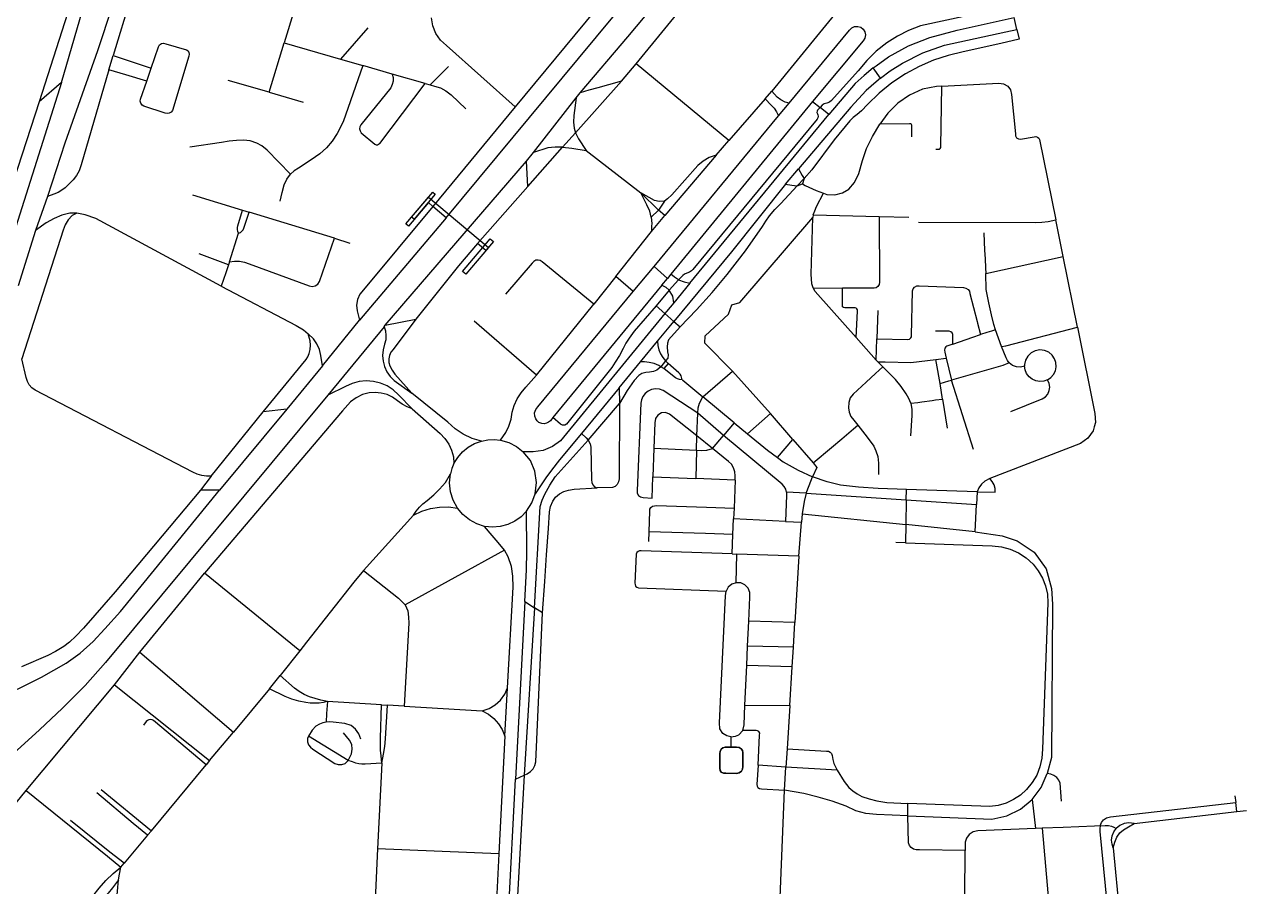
# Model space of a CAD drawing. Header units: metres. Extents: x 327752 to 330302, y 2791504 to 2794271.
# Drawn here: x 329458 to 330278, y 2792438 to 2793016 of the extents above; entities that cross this region are included whole.
import ezdxf

# ---------------------------------------------------------------- set-up
doc = ezdxf.new("R2010")
doc.units = ezdxf.units.M

msp = doc.modelspace()

# ---------------------------------------------------------------- linework, layer by layer
for p, q in [((329868.4, 2792989.52), (329949.28, 2793088.8)), ((329543.18, 2793078.92), (329517.49, 2792995.09)), ((329741, 2792886.2), (329876.34, 2793049.49)), ((329856.83, 2793045.23), (329787.17, 2792960.75)), ((330010.36, 2793033.9), (329959.25, 2792971.22)), ((329688.32, 2793013.62), (329669.94, 2792992.74)), ((330123.73, 2793012.68), (330122, 2793020.56)), ((330123.73, 2793012.68), (330125.17, 2793006.09)), ((329622.18, 2792970.47), (329632.3, 2793003.64)), ((329632.3, 2793003.64), (329669.94, 2792992.74)), ((329514.76, 2792985.59), (329517.49, 2792995.09)), ((329669.94, 2792992.74), (329684.97, 2792988.39)), ((329704.8, 2792982.64), (329684.97, 2792988.39)), ((329858.6, 2792977.86), (329868.4, 2792989.52)), ((329930.47, 2792938.19), (329868.4, 2792989.52)), ((329540.11, 2792977.87), (329543.15, 2792986.75)), ((329726.87, 2792976.35), (329704.8, 2792982.64)), ((329742.44, 2792987.68), (329730.12, 2792975.4)), ((330032.17, 2792979.9), (330027.26, 2792986.83)), ((329482.82, 2792977.12), (329449.35, 2792871.01)), ((329482.82, 2792977.12), (329467.98, 2792964.06)), ((329622.18, 2792970.47), (329594.77, 2792978.42)), ((329726.87, 2792976.35), (329730.12, 2792975.4)), ((329827.58, 2792943.21), (329858.6, 2792977.86)), ((329467.98, 2792964.06), (329444.86, 2792893.2)), ((329622.18, 2792970.47), (329645.04, 2792963.84)), ((329799.39, 2792930.11), (329828.14, 2792966.82)), ((329828.14, 2792966.82), (329830.76, 2792970.16)), ((329986.69, 2792964.32), (329891.65, 2792848.37)), ((329954.83, 2792966.15), (329930.47, 2792938.19)), ((329954.83, 2792966.15), (329959.25, 2792971.22)), ((329986.69, 2792964.32), (329991.76, 2792960.3)), ((329787.17, 2792960.75), (329732.05, 2792893.94)), ((329904.46, 2792842.29), (329997.62, 2792955.65)), ((329963.88, 2792954.63), (329971, 2792963.08)), ((329997.62, 2792955.65), (329991.76, 2792960.3)), ((329880.35, 2792853.6), (329963.88, 2792954.63)), ((329819.01, 2792933.62), (329827.58, 2792943.21)), ((329795.73, 2792907.26), (329819.01, 2792933.62)), ((329834.9, 2792931.38), (329871.55, 2792902.93)), ((329922.02, 2792928.28), (329930.47, 2792938.19)), ((329700.1, 2792814.23), (329794.78, 2792924.23)), ((329794.78, 2792924.23), (329799.39, 2792930.11)), ((329795.73, 2792907.26), (329794.78, 2792924.23)), ((329922.02, 2792928.28), (329887.5, 2792887.76)), ((329968.49, 2792908.72), (329977.17, 2792919.09)), ((329795.73, 2792907.26), (329761.91, 2792868.97)), ((329980.95, 2792912.59), (329976.41, 2792907.78)), ((329976.41, 2792907.78), (329979.86, 2792909.07)), ((329980.95, 2792912.59), (329979.86, 2792909.07)), ((329473.45, 2792900.53), (329465.53, 2792877.69)), ((329570.74, 2792901.77), (329604.27, 2792891.47)), ((329871.55, 2792902.93), (329883.36, 2792891.48)), ((329604.27, 2792891.47), (329608.78, 2792890.08)), ((329665.98, 2792872.5), (329608.78, 2792890.08)), ((329741, 2792886.2), (329732.05, 2792893.94)), ((329878.38, 2792886.75), (329883.36, 2792891.48)), ((329887.38, 2792897.31), (329883.36, 2792891.48)), ((329887.5, 2792887.76), (329883.36, 2792891.48)), ((329741, 2792886.2), (329682.71, 2792817.49)), ((329878.57, 2792877.11), (329887.5, 2792887.76)), ((329987.18, 2792888.2), (329986.85, 2792886.36)), ((329987.18, 2792888.2), (330031.29, 2792887.17)), ((330031.29, 2792887.17), (330051.14, 2792886.7)), ((330154.81, 2792860.34), (330149.85, 2792884.92)), ((329465.53, 2792877.69), (329453.87, 2792840.5)), ((329595.52, 2792856.71), (329601.71, 2792876)), ((329854.62, 2792846.77), (329878.57, 2792877.11)), ((329665.98, 2792872.5), (329676.36, 2792869.31)), ((329594.83, 2792854.62), (329575.34, 2792862.12)), ((330102.79, 2792848.89), (330154.81, 2792860.34)), ((330164.41, 2792812.78), (330154.81, 2792860.34)), ((329595.52, 2792856.71), (329594.83, 2792854.62)), ((329866.39, 2792836.76), (329880.35, 2792853.6)), ((329880.35, 2792853.6), (329889.28, 2792845.49)), ((329885.62, 2792841.04), (329812.53, 2792752.22)), ((329854.62, 2792846.77), (329840.03, 2792828.28)), ((329866.39, 2792836.76), (329854.62, 2792846.77)), ((329885.62, 2792841.04), (329889.28, 2792845.49)), ((329891.65, 2792848.37), (329889.28, 2792845.49)), ((329890.47, 2792837.72), (329896.86, 2792844.72)), ((329904.46, 2792842.29), (329893.69, 2792829.24)), ((329890.47, 2792837.72), (329881.76, 2792827.23)), ((329987.09, 2792839.26), (330006.86, 2792839.11)), ((329801.57, 2792780.7), (329840.03, 2792828.28)), ((329887.68, 2792821.97), (329881.76, 2792827.23)), ((330030.49, 2792824.14), (330029.84, 2792805.15)), ((329657.87, 2792786.98), (329682.71, 2792817.49)), ((329700.1, 2792814.23), (329720.46, 2792818.15)), ((329801.57, 2792780.7), (329759.61, 2792816.93)), ((329887.68, 2792821.97), (329893.73, 2792816.75)), ((329893.73, 2792816.75), (329897.94, 2792813.11)), ((329699.24, 2792813.18), (329661.52, 2792767.35)), ((329699.24, 2792813.18), (329700.1, 2792814.23)), ((330113.39, 2792799.84), (330109.47, 2792811.03)), ((329871.27, 2792789.55), (329882.75, 2792803.47)), ((330029.35, 2792790.84), (330015.85, 2792805.99)), ((330029.35, 2792790.84), (330029.84, 2792805.15)), ((330069.25, 2792791.18), (330076.38, 2792792.1)), ((330076.38, 2792792.1), (330079.91, 2792777.3)), ((329657.87, 2792786.98), (329634.11, 2792757.82)), ((329856.98, 2792772.21), (329871.27, 2792789.55)), ((329888.08, 2792790.29), (329884.81, 2792786.34)), ((329886.96, 2792785.22), (329884.81, 2792786.34)), ((329889.71, 2792788.51), (329886.96, 2792785.22)), ((329888.08, 2792790.29), (329889.71, 2792788.51)), ((329913.17, 2792766.03), (329932.86, 2792783.44)), ((329958.36, 2792755.01), (329932.86, 2792783.44)), ((330029.35, 2792790.84), (330030.46, 2792789.71)), ((330033.87, 2792786.26), (330030.46, 2792789.71)), ((330073.78, 2792764.65), (330072.15, 2792774.99)), ((330094.59, 2792730.89), (330079.91, 2792777.3)), ((329856.98, 2792772.21), (329831.62, 2792741.45)), ((329856.98, 2792772.21), (329857.1, 2792761.68)), ((329836.15, 2792737.13), (329857.1, 2792761.68)), ((329934.06, 2792748.66), (329913.17, 2792766.03)), ((330073.78, 2792764.65), (330076.86, 2792745.01)), ((329583.37, 2792712.93), (329618.18, 2792756.1)), ((329634.11, 2792757.82), (329588.95, 2792703.61)), ((329634.11, 2792757.82), (329618.18, 2792756.1)), ((329909.03, 2792739.94), (329909.64, 2792755.18)), ((329926.83, 2792740.25), (329909.64, 2792755.18)), ((329942.98, 2792741.32), (329958.36, 2792755.01)), ((329973.38, 2792737.58), (329958.36, 2792755.01)), ((329934.06, 2792748.66), (329926.83, 2792740.25)), ((329934.06, 2792748.66), (329942.98, 2792741.32)), ((329908.81, 2792730.24), (329909.03, 2792739.94)), ((329919.54, 2792731.5), (329909.03, 2792739.94)), ((329919.54, 2792731.5), (329926.83, 2792740.25)), ((329963.12, 2792725.39), (329973.38, 2792737.58)), ((329973.38, 2792737.58), (329987.01, 2792721.76)), ((329880.23, 2792731.64), (329879.53, 2792712.42)), ((329880.23, 2792731.64), (329908.81, 2792730.24)), ((329908.81, 2792730.24), (329908.37, 2792711.32)), ((329583.37, 2792712.93), (329576.19, 2792703.41)), ((329879.53, 2792712.42), (329908.37, 2792711.32)), ((329934.75, 2792710.32), (329908.37, 2792711.32)), ((329934.75, 2792710.32), (329933.98, 2792691.37)), ((329588.95, 2792703.61), (329576.19, 2792703.41)), ((329982.44, 2792701.39), (329969.24, 2792702.16)), ((329982.44, 2792701.39), (330049.56, 2792696.91)), ((330049.56, 2792696.91), (330049.66, 2792703.97)), ((330097.03, 2792702.31), (330049.66, 2792703.97)), ((330097.03, 2792702.31), (330096.63, 2792693.78)), ((330097.03, 2792702.31), (330109.23, 2792702.14)), ((330049.56, 2792696.91), (330049.34, 2792680.43)), ((330049.56, 2792696.91), (330096.63, 2792693.78)), ((330095.77, 2792675.65), (330096.63, 2792693.78)), ((329719.07, 2792686.64), (329685.5, 2792649.51)), ((329933.98, 2792691.37), (329933.7, 2792684.26)), ((329979.65, 2792687.61), (329979.24, 2792682.05)), ((329979.65, 2792687.61), (330049.34, 2792680.43)), ((329933.28, 2792673.78), (329933.7, 2792684.26)), ((329968.45, 2792682.49), (329933.7, 2792684.26)), ((329968.45, 2792682.49), (329979.24, 2792682.05)), ((329977.52, 2792659.22), (329979.24, 2792682.05)), ((330049.34, 2792680.43), (330048.95, 2792668.27)), ((330095.77, 2792675.65), (330049.34, 2792680.43)), ((329876.94, 2792668.98), (329877.12, 2792675.63)), ((329932.75, 2792660.7), (329933.28, 2792673.78)), ((330048.95, 2792668.27), (330042.59, 2792668.5)), ((329779.93, 2792663.22), (329713.33, 2792626.47)), ((329932.75, 2792660.7), (329935.81, 2792660.6)), ((329935.36, 2792641.39), (329935.81, 2792660.6)), ((329977.52, 2792659.22), (329935.81, 2792660.6)), ((329977.52, 2792659.22), (329974.79, 2792614.61)), ((329642.68, 2792595.8), (329578.79, 2792647.71)), ((329793.61, 2792628.79), (329787.46, 2792509.58)), ((329793.61, 2792628.79), (329800.22, 2792624.57)), ((329800.22, 2792624.57), (329793.25, 2792512.31)), ((329805.63, 2792621.12), (329800.22, 2792624.57)), ((329943.1, 2792598.76), (329943.84, 2792615.61)), ((329974.79, 2792614.61), (329943.84, 2792615.61)), ((329973.79, 2792598.26), (329974.79, 2792614.61)), ((329518.45, 2792572.94), (329535.49, 2792594.9)), ((329535.49, 2792594.9), (329598.32, 2792541.1)), ((329642.68, 2792595.8), (329629.56, 2792579.23)), ((329942.52, 2792585.89), (329943.1, 2792598.76)), ((329973.79, 2792598.26), (329943.1, 2792598.76)), ((329972.98, 2792585), (329973.79, 2792598.26)), ((329622.4, 2792570.19), (329629.56, 2792579.23)), ((329941.35, 2792559.23), (329942.52, 2792585.89)), ((329972.98, 2792585), (329942.52, 2792585.89)), ((329971.4, 2792559.11), (329972.98, 2792585)), ((329459.28, 2792501.93), (329518.45, 2792572.94)), ((329518.45, 2792572.94), (329582.24, 2792522.09)), ((329622.4, 2792570.19), (329598.32, 2792541.1)), ((329780.36, 2792538.51), (329782.15, 2792570.96)), ((329697.53, 2792559.56), (329661.33, 2792561.79)), ((329697.53, 2792559.56), (329701.59, 2792559.31)), ((329712.71, 2792558.62), (329701.59, 2792559.31)), ((329712.71, 2792558.62), (329765.14, 2792555.39)), ((329941.35, 2792559.23), (329971.4, 2792559.11)), ((329971.4, 2792559.11), (329969.59, 2792529.88)), ((329582.24, 2792522.09), (329598.32, 2792541.1)), ((329675.09, 2792522.1), (329648.67, 2792538.51)), ((329780.36, 2792538.51), (329776.26, 2792459.44)), ((329931.85, 2792538.03), (329931.94, 2792530.98)), ((329969.59, 2792529.88), (329968.8, 2792517.72)), ((329582.24, 2792522.09), (329579.9, 2792519.32)), ((329543.18, 2792475.03), (329579.9, 2792519.32)), ((329697.74, 2792520.3), (329694.92, 2792462.93)), ((329968.8, 2792517.72), (329950.1, 2792518.91)), ((329967.89, 2792502.32), (329968.8, 2792517.72)), ((330003.24, 2792515.54), (329968.8, 2792517.72)), ((329780.99, 2792383.92), (329787.46, 2792509.58)), ((329793.25, 2792512.31), (329786.19, 2792383.79)), ((329787.46, 2792509.58), (329793.25, 2792512.31)), ((329418.22, 2792451.83), (329459.28, 2792501.93)), ((329509.4, 2792502.74), (329543.18, 2792475.03)), ((329963.88, 2792404.3), (329967.89, 2792502.32)), ((330269.93, 2792498.31), (330270.48, 2792493.95)), ((330050.68, 2792484.97), (330050.59, 2792493.32)), ((330133.98, 2792495.86), (330136.11, 2792476.42)), ((330271.25, 2792487.91), (330270.48, 2792493.95)), ((330271.25, 2792487.91), (330277.77, 2792488.59)), ((330202.46, 2792479.88), (330271.25, 2792487.91)), ((329540.57, 2792471.94), (329524.89, 2792453.12)), ((329540.57, 2792471.94), (329543.18, 2792475.03)), ((330140.7, 2792476.62), (330136.11, 2792476.42)), ((330140.7, 2792476.62), (330145.12, 2792425.69)), ((330188.23, 2792463.48), (330192.77, 2792417.41)), ((329694.92, 2792462.93), (329693.24, 2792428.65)), ((329776.26, 2792459.44), (329694.92, 2792462.93)), ((329776.26, 2792459.44), (329772.25, 2792384.38)), ((329522.73, 2792450.52), (329524.89, 2792453.12)), ((329518.83, 2792416.78), (329521.23, 2792442.03))]:
    msp.add_line(p, q)
for points in [[(329830.76, 2792970.16), (329862.74, 2793007.66), (329908.23, 2793061.97), (329921.03, 2793076.85), (329933.3, 2793092.17), (329944.82, 2793108.07), (329953.21, 2793119.64)], [(329538.31, 2793095.12), (329535.08, 2793084.4), (329531.62, 2793072.99), (329526.49, 2793057.41), (329507.07, 2792998.31), (329485.03, 2792936.32), (329473.45, 2792900.53)], [(329482.82, 2792977.12), (329505.48, 2793054.78), (329512.55, 2793079)], [(329490.29, 2793068.76), (329492.95, 2793062.69), (329494.18, 2793056.18), (329494.18, 2793050.09), (329492.61, 2793042.43), (329490.77, 2793035.46), (329467.98, 2792964.06)], [(329649.77, 2793060.91), (329647.02, 2793051.9), (329632.3, 2793003.64)], [(330120.33, 2793028.2), (330058.97, 2793015.08), (330051.1, 2793012.02), (330043.58, 2793008.21), (330036.47, 2793003.67), (330029.39, 2792998.05), (330022.97, 2792991.73), (330017.25, 2792984.76), (329999.41, 2792964.93), (329997.92, 2792963.89), (329996.2, 2792963.19), (329994.52, 2792962.66), (329993.12, 2792961.81), (329991.76, 2792960.3)], [(329787.17, 2792960.75), (329741.17, 2793001.85), (329737.12, 2793005.54), (329734, 2793010.02), (329731.94, 2793015.08), (329731.08, 2793020.49)], [(329971, 2792963.08), (330011.48, 2793012.24), (330012.97, 2793013.71), (330014.88, 2793014.57), (330016.97, 2793014.69), (330018.98, 2793014.07), (330020.62, 2793012.79), (330021.72, 2793011.01), (330022.11, 2793008.96), (330021.74, 2793006.9), (330020.66, 2793005.11), (329986.69, 2792964.32)], [(330027.26, 2792986.83), (330029.25, 2792988.26), (330037.58, 2792994.23), (330051.03, 2793001.66), (330065.36, 2793007.24), (330083.61, 2793012.18), (330122, 2793020.56)], [(330032.17, 2792979.9), (330038.74, 2792984.86), (330046.99, 2792990.11), (330060.66, 2792997), (330075.09, 2793002.19), (330116.37, 2793011.09), (330123.73, 2793012.68)], [(330125.17, 2793006.09), (330113.02, 2793003.25), (330087.73, 2792997.64), (330077.59, 2792995.24), (330067.69, 2792991.97), (330058.13, 2792987.84), (330048.97, 2792982.89), (330039.83, 2792976.82), (330031.28, 2792969.93), (330023.42, 2792962.28), (330019.41, 2792958.03), (330016.64, 2792955.67), (330013.88, 2792953.49), (330011.69, 2792951.37), (330001.12, 2792938.47), (329986.14, 2792918.5), (329980.95, 2792912.59)], [(329543.15, 2792986.75), (329548.02, 2793001), (329548.69, 2793002.32), (329549.89, 2793003.19), (329551.35, 2793003.44), (329552.98, 2793003.07), (329566.72, 2792999.03), (329567.81, 2792998.27), (329568.34, 2792997.18), (329568.43, 2792995.97), (329568.29, 2792994.64), (329557.34, 2792958.15), (329556.41, 2792957.06), (329555.15, 2792956.36), (329553.72, 2792956.18), (329552.33, 2792956.52), (329538.15, 2792961.23), (329536.93, 2792961.94), (329536.09, 2792963.07), (329535.76, 2792964.44), (329536, 2792965.82), (329540.11, 2792977.87)], [(329517.49, 2792995.09), (329528.98, 2792991.36), (329543.15, 2792986.75)], [(329684.97, 2792988.39), (329671.78, 2792950.61), (329667.76, 2792942.93), (329664.56, 2792937.78), (329660.64, 2792933.14), (329656.11, 2792929.1), (329650.38, 2792925.08), (329641.84, 2792919.45), (329638.97, 2792917.7), (329636.46, 2792915.46)], [(329514.76, 2792985.59), (329496.12, 2792921.71), (329494.66, 2792917.79), (329492.92, 2792914.53), (329490.77, 2792911.69), (329485.28, 2792906.35), (329483.02, 2792904.73), (329480.63, 2792903.3), (329477.67, 2792902.1), (329473.45, 2792900.53)], [(329540.11, 2792977.87), (329525.97, 2792982.18), (329514.76, 2792985.59)], [(329704.8, 2792982.64), (329705.29, 2792980.31), (329705.28, 2792977.93), (329704.77, 2792975.61), (329703.78, 2792973.44), (329683.65, 2792948.67), (329683.01, 2792947.39), (329682.84, 2792945.95), (329683.16, 2792944.55), (329683.92, 2792943.32), (329693.04, 2792935.63), (329693.88, 2792935.3), (329694.78, 2792935.28), (329695.63, 2792935.58), (329696.32, 2792936.16), (329726.87, 2792976.35)], [(330032.17, 2792979.9), (330029.33, 2792977.45), (330022.61, 2792971.69), (330012.29, 2792960.42), (329977.17, 2792919.09)], [(330027.26, 2792986.83), (330021.18, 2792981.84), (330015.24, 2792976.31), (329997.62, 2792955.65)], [(329730.12, 2792975.4), (329733.03, 2792974.55), (329737.08, 2792973.37), (329740.77, 2792971.37), (329744.3, 2792968.83), (329754.04, 2792959.45)], [(329858.6, 2792977.86), (329849.85, 2792975.44), (329842.75, 2792973.54), (329836.52, 2792971.91), (329830.76, 2792970.16)], [(330073.35, 2792974.68), (330069.71, 2792974.45), (330060.37, 2792972.52), (330051.69, 2792968.61), (330043.86, 2792963.22), (330037.09, 2792956.5), (330031.9, 2792949.11)], [(330069.35, 2792932.37), (330071.08, 2792932.25), (330071.78, 2792932.35), (330072.36, 2792932.76), (330072.68, 2792933.37), (330072.72, 2792934.04), (330073.35, 2792974.68)], [(330073.35, 2792974.68), (330111.72, 2792976.6), (330114.85, 2792976.21), (330117.55, 2792974.59), (330119.37, 2792972.03), (330120, 2792968.97), (330122.76, 2792942.7), (330122.74, 2792941.25), (330123.45, 2792939.96), (330124.69, 2792939.18), (330126.16, 2792939.12), (330135.26, 2792940.64), (330136.41, 2792940.71), (330137.5, 2792940.38), (330138.4, 2792939.67), (330138.98, 2792938.7), (330149.85, 2792884.92)], [(329828.14, 2792966.82), (329826.54, 2792955.01), (329826.4, 2792950.42), (329826.75, 2792946.43), (329827.58, 2792943.21)], [(329954.83, 2792966.15), (329959.01, 2792961.93), (329960.91, 2792959.79), (329962.4, 2792957.34), (329963.88, 2792954.63)], [(329971, 2792963.08), (329968.29, 2792963.87), (329965.36, 2792965.36), (329963.02, 2792967.18), (329959.25, 2792971.22)], [(329991.76, 2792960.3), (329990.06, 2792958.39), (329989.72, 2792957.71), (329989.63, 2792956.96), (329989.92, 2792955.98), (329990.3, 2792955.24), (329990.45, 2792954.42), (329990.27, 2792953.36), (329989.73, 2792952.43), (329906.39, 2792851.58), (329905.38, 2792850.61), (329904.21, 2792849.85), (329902.38, 2792849.13), (329900.74, 2792848.41), (329899.55, 2792847.46), (329896.86, 2792844.72)], [(329994.03, 2792902.7), (329996.19, 2792901.93), (330001.58, 2792901.65), (330006.71, 2792902.92), (330011.09, 2792905.47), (330014.89, 2792909.94), (330017.79, 2792915.88), (330020.27, 2792924.72), (330022.87, 2792932.76), (330026.89, 2792940.86), (330031.9, 2792949.11)], [(330053.24, 2792940.57), (330053.25, 2792947.9), (330053.19, 2792948.42), (330052.92, 2792948.88), (330052.31, 2792949.22), (330051.68, 2792949.24), (330031.9, 2792949.11)], [(329827.58, 2792943.21), (329829.75, 2792939.34), (329834.9, 2792931.38)], [(329636.46, 2792915.46), (329620.78, 2792931.54), (329617.32, 2792934.52), (329613.81, 2792936.37), (329609.48, 2792937.82), (329604.94, 2792938.41), (329600.38, 2792938.11), (329595.36, 2792937.62), (329590.13, 2792936.78), (329568.94, 2792933.62)], [(329819.01, 2792933.62), (329814.02, 2792933.62), (329809.05, 2792933.22), (329799.39, 2792930.11)], [(329819.01, 2792933.62), (329825.2, 2792933.08), (329834.9, 2792931.38)], [(329922.02, 2792928.28), (329917.31, 2792926.8), (329913.29, 2792924.34), (329909.73, 2792921.25), (329892.29, 2792901.75), (329889.27, 2792898.99), (329887.38, 2792897.31)], [(329629.62, 2792897.39), (329630.85, 2792903.28), (329632.35, 2792908.34), (329634, 2792912.13), (329636.46, 2792915.46)], [(329977.17, 2792919.09), (329979.71, 2792914.7), (329980.95, 2792912.59)], [(329968.49, 2792908.72), (329932.26, 2792863.36), (329893.73, 2792816.75)], [(329897.94, 2792813.11), (329908.87, 2792824.43), (329919.38, 2792836.12), (329929.46, 2792848.19), (329941.62, 2792864.04), (329953.04, 2792880.41), (329955.3, 2792884.05), (329957.78, 2792887.54), (329961.41, 2792891.89), (329965.39, 2792895.91), (329976.41, 2792907.78)], [(329968.49, 2792908.72), (329972.8, 2792908.14), (329976.41, 2792907.78)], [(329979.86, 2792909.07), (329981.7, 2792907.85), (329989.1, 2792904.66), (329994.03, 2792902.7)], [(329732.05, 2792893.94), (329728.97, 2792896.59), (329715.54, 2792880.75), (329713.84, 2792882.18), (329731.91, 2792903.5), (329733.61, 2792902.07), (329719.45, 2792885.36), (329717.74, 2792886.78), (329729.11, 2792900.2), (329769.39, 2792866.43), (329754.11, 2792848.41), (329751.93, 2792850.23), (329770.48, 2792872.11), (329772.66, 2792870.3), (329767.53, 2792864.26), (329761.91, 2792868.97)], [(329878.38, 2792886.75), (329877.41, 2792890.67), (329875.49, 2792894.95), (329871.55, 2792902.93)], [(329887.38, 2792897.31), (329883.78, 2792897.29), (329880.73, 2792897.93), (329871.55, 2792902.93)], [(329987.18, 2792888.2), (329988.09, 2792890.86), (329989.42, 2792893.75), (329994.03, 2792902.7)], [(329601.71, 2792876), (329601.16, 2792877.15), (329600.87, 2792878.39), (329600.86, 2792879.65), (329601.15, 2792880.87), (329604.27, 2792891.47)], [(329601.71, 2792876), (329602.86, 2792876.48), (329603.87, 2792877.23), (329604.66, 2792878.19), (329605.19, 2792879.32), (329608.78, 2792890.08)], [(329732.05, 2792893.94), (329685.39, 2792837.94), (329682.99, 2792834.91), (329681.43, 2792831.4), (329680.8, 2792827.59), (329681.13, 2792823.77), (329682.71, 2792817.49)], [(329493.09, 2792889.34), (329490.13, 2792887.73), (329487.33, 2792884.97), (329485.26, 2792881.61), (329484.03, 2792877.87), (329456.2, 2792791.61)], [(329493.09, 2792889.34), (329488.51, 2792889.43), (329483.06, 2792888.13), (329477.92, 2792885.88), (329472.69, 2792882.83), (329465.53, 2792877.69)], [(329590.07, 2792840.34), (329505.93, 2792885.71), (329498.85, 2792888.21), (329493.09, 2792889.34)], [(329878.38, 2792886.75), (329878.8, 2792882.53), (329878.61, 2792880.56), (329878.57, 2792877.11)], [(329932.86, 2792783.44), (329914.49, 2792802.21), (329914.6, 2792807.13), (329930.2, 2792821.64), (329932.44, 2792827.93), (329937.87, 2792829.48), (329986.85, 2792886.36)], [(329987.09, 2792839.26), (329986.26, 2792841.9), (329985.67, 2792848.49), (329986.85, 2792886.36)], [(330031.29, 2792887.17), (330031.65, 2792843.14), (330031.43, 2792841.48), (330030.52, 2792840.07), (330029.4, 2792839.29), (330028.08, 2792838.96), (330006.86, 2792839.11)], [(330057.73, 2792883.4), (330136.09, 2792883.04), (330140.42, 2792883.3), (330144.74, 2792883.85), (330149.85, 2792884.92)], [(330101.54, 2792876.2), (330101.78, 2792870.23), (330101.97, 2792864.47), (330102.39, 2792858.73), (330102.66, 2792852.78), (330102.79, 2792848.89)], [(329595.52, 2792856.71), (329598.88, 2792857.15), (329602.27, 2792857.09), (329605.6, 2792856.49), (329608.81, 2792855.4), (329648.92, 2792840.65), (329650.98, 2792840.19), (329653.07, 2792840.56), (329654.85, 2792841.69), (329656.06, 2792843.43), (329665.98, 2792872.5)], [(329761.91, 2792868.97), (329749.23, 2792854.05), (329720.46, 2792818.15)], [(329840.03, 2792828.28), (329805.23, 2792856.64), (329804, 2792857.55), (329802.52, 2792857.93), (329800.98, 2792857.76), (329799.63, 2792857.04), (329798.64, 2792855.87), (329780.66, 2792835.08)], [(329594.83, 2792854.62), (329593.09, 2792849.4), (329590.07, 2792840.34)], [(330109.47, 2792811.03), (330108.33, 2792814.61), (330106.74, 2792821.1), (330104.8, 2792829.22), (330103.21, 2792838.16), (330102.79, 2792848.89)], [(329885.62, 2792841.04), (329888.24, 2792839.66), (329890.47, 2792837.72)], [(329896.86, 2792844.72), (329894.13, 2792846.37), (329891.65, 2792848.37)], [(329896.86, 2792844.72), (329900.55, 2792843.19), (329904.46, 2792842.29)], [(330029.84, 2792805.15), (330050.52, 2792804.61), (330051.75, 2792804.88), (330052.69, 2792805.72), (330053.03, 2792806.46), (330053.11, 2792807.26), (330053.7, 2792837.36), (330054.15, 2792838.64), (330055.01, 2792839.69), (330056.53, 2792840.53), (330058.27, 2792840.66), (330087.96, 2792839.46), (330089.56, 2792839.13), (330090.93, 2792838.23), (330091.84, 2792836.96), (330092.24, 2792835.45), (330097.08, 2792816.71), (330097.37, 2792815.62), (330099.37, 2792807.88)], [(329590.07, 2792840.34), (329640.26, 2792814), (329645.29, 2792810.98), (329648.34, 2792808.5)], [(329812.53, 2792752.22), (329810.81, 2792750.13), (329809.59, 2792749.09), (329808.15, 2792748.39), (329806.59, 2792748.08), (329804.98, 2792748.15), (329803.17, 2792748.98), (329801.95, 2792749.93), (329801.09, 2792751.35), (329800.34, 2792753.11), (329800.22, 2792755.4), (329801.03, 2792757.56), (329802.35, 2792759.52), (329866.39, 2792836.76)], [(329893.69, 2792829.24), (329892.88, 2792833.78), (329890.47, 2792837.72)], [(330015.85, 2792805.99), (329990.22, 2792834.72), (329988.43, 2792836.83), (329987.09, 2792839.26)], [(330015.85, 2792805.99), (330016.77, 2792823.58), (330016.81, 2792824.42), (330016.45, 2792825.19), (330015.9, 2792825.65), (330015.21, 2792825.85), (330008.34, 2792825.75), (330007.47, 2792825.96), (330006.85, 2792826.59), (330006.69, 2792827.8), (330006.86, 2792839.11)], [(329881.76, 2792827.23), (329867.02, 2792810.14), (329863.55, 2792805.51), (329861.49, 2792802.1), (329859.71, 2792798.54), (329857.16, 2792793.77), (329854.3, 2792789.31), (329851.96, 2792785.8), (329821.68, 2792747.75), (329820.49, 2792747.14), (329818.91, 2792747.09), (329817.67, 2792747.68), (329812.53, 2792752.22)], [(329893.69, 2792829.24), (329888.78, 2792823.3), (329887.68, 2792821.97)], [(329720.46, 2792818.15), (329705.27, 2792797.93), (329703.85, 2792796.04), (329702.87, 2792793.9), (329702.43, 2792791.58), (329702.54, 2792789.23), (329703.22, 2792786.98), (329704.77, 2792784), (329706.46, 2792781.36), (329717.93, 2792768.55)], [(329887.68, 2792821.97), (329817.54, 2792736.66), (329812.13, 2792732.7), (329805.93, 2792730.14), (329799.27, 2792729.15), (329792.6, 2792729.32)], [(329882.75, 2792803.47), (329890.5, 2792812.85), (329893.73, 2792816.75)], [(329618.18, 2792756.1), (329646.95, 2792791.09), (329648.08, 2792793.03), (329649.08, 2792795.14), (329649.75, 2792797.96), (329649.92, 2792800.85), (329649.6, 2792803.74), (329648.34, 2792808.5)], [(329657.87, 2792786.98), (329656.88, 2792793.77), (329655.98, 2792797.82), (329654.27, 2792801.61), (329651.84, 2792804.98), (329648.34, 2792808.5)], [(329699.24, 2792813.18), (329700.15, 2792810.31), (329700.52, 2792807.34), (329700.34, 2792804.34), (329699.63, 2792801.42), (329698.64, 2792797.72), (329698.29, 2792793.92), (329698.61, 2792790.09), (329699.59, 2792786.39), (329701.19, 2792782.91), (329703.38, 2792779.76), (329706.08, 2792777.03), (329717.93, 2792768.55)], [(329897.94, 2792813.11), (329890.13, 2792804.41), (329889.39, 2792802.14), (329889.05, 2792799.78), (329889.28, 2792796.36), (329889.73, 2792794.33), (329889.5, 2792792.12), (329888.08, 2792790.29)], [(330080.76, 2792801.53), (330080.82, 2792806.84), (330080.82, 2792807.97), (330080.37, 2792809), (330079.43, 2792809.84), (330078.22, 2792810.18), (330069.17, 2792810.15)], [(330080.76, 2792801.53), (330094.26, 2792806.13), (330099.37, 2792807.88)], [(330109.47, 2792811.03), (330106.64, 2792810.21), (330103.67, 2792809.35), (330099.37, 2792807.88)], [(330113.39, 2792799.84), (330116.35, 2792800.42), (330164.41, 2792812.78)], [(330164.41, 2792812.78), (330176.07, 2792755), (330176.47, 2792749.01), (330175.63, 2792746.02)], [(329882.75, 2792803.47), (329882.95, 2792800.57), (329883.61, 2792797.72), (329884.71, 2792795.03), (329886.21, 2792792.53), (329888.08, 2792790.29)], [(330080.76, 2792801.53), (330076.81, 2792800.18), (330075.96, 2792799.62), (330075.37, 2792798.78), (330075.12, 2792797.5), (330075.37, 2792796), (330076.38, 2792792.1)], [(330118.59, 2792788.84), (330117.37, 2792790.47), (330116.55, 2792792.3), (330113.39, 2792799.84)], [(329583.37, 2792712.93), (329580.17, 2792712.84), (329576.99, 2792713.26), (329573.91, 2792714.18), (329571.03, 2792715.59), (329465.18, 2792770.64), (329463.04, 2792772.09), (329461.29, 2792774.09), (329460.12, 2792776.47), (329459.22, 2792779.19), (329456.2, 2792791.61)], [(330144.2, 2792777.53), (330146.5, 2792779.08), (330148.32, 2792781.16), (330149.54, 2792783.64), (330150.07, 2792786.34), (330149.88, 2792789.09), (330148.99, 2792791.71), (330147.44, 2792794), (330145.07, 2792796), (330142.22, 2792797.23), (330139.13, 2792797.59), (330136.07, 2792797.05), (330133.29, 2792795.65), (330131.05, 2792793.51), (330129.51, 2792790.81), (330128.83, 2792787.8), (330128.8, 2792786.75)], [(329884.81, 2792786.34), (329882.32, 2792784), (329879.99, 2792783.12), (329877.2, 2792782.63), (329874.74, 2792782.53), (329872.25, 2792781.69), (329870.25, 2792780.44), (329866.94, 2792777.02), (329862.4, 2792770.48), (329857.1, 2792761.68)], [(329884.81, 2792786.34), (329883.46, 2792787.16), (329880.37, 2792788.4), (329877.15, 2792789.22), (329873.84, 2792789.58), (329871.27, 2792789.55)], [(329899.17, 2792777.64), (329897.48, 2792777.83), (329896.14, 2792778.22), (329894.84, 2792778.87), (329893.78, 2792779.63), (329886.96, 2792785.22)], [(329899.17, 2792777.64), (329898.83, 2792779.35), (329898.43, 2792780.29), (329897.76, 2792781.29), (329896.87, 2792782.21), (329889.71, 2792788.51)], [(330033.87, 2792786.26), (330028.92, 2792781.72), (330022.68, 2792775.98), (330013.85, 2792767.85), (330011.92, 2792765.51), (330010.96, 2792762.23), (330010.75, 2792758.81), (330011.24, 2792755.84), (330012.3, 2792753.01), (330014.37, 2792750.41), (330017.02, 2792747.07)], [(330030.46, 2792789.71), (330035.29, 2792789.57), (330052.57, 2792789.06), (330069.25, 2792791.18)], [(330052.54, 2792761.78), (330051.24, 2792765.1), (330049.39, 2792768.13), (330045.99, 2792773.09), (330042.2, 2792777.77), (330036.93, 2792783.17), (330034.69, 2792785.43), (330033.87, 2792786.26)], [(330072.15, 2792774.99), (330069.69, 2792788.83), (330069.25, 2792791.18)], [(330118.59, 2792788.84), (330114.22, 2792787.26), (330079.91, 2792777.3)], [(330128.8, 2792786.75), (330126.13, 2792786.06), (330123.37, 2792786.2), (330120.77, 2792787.15), (330118.59, 2792788.84)], [(330144.2, 2792777.53), (330141.69, 2792776.66), (330139.02, 2792776.43), (330136.4, 2792776.87), (330133.95, 2792777.94), (330131.86, 2792779.58), (330131.04, 2792780.66), (330130.24, 2792781.7), (330129.19, 2792784.14), (330128.8, 2792786.75)], [(329718.21, 2792758.05), (329708.84, 2792767.55), (329705.28, 2792770.81), (329701.23, 2792773.44), (329696.79, 2792775.35), (329692.1, 2792776.5), (329687.27, 2792776.85), (329682.46, 2792776.4), (329677.79, 2792775.15), (329673.4, 2792773.14), (329661.52, 2792767.35)], [(329777.35, 2792737.02), (329780.83, 2792742.26), (329782.96, 2792746.53), (329784.43, 2792751.08), (329785.2, 2792755.79), (329786.52, 2792760.42), (329788.53, 2792764.8), (329791.18, 2792768.82), (329794.42, 2792772.52), (329801.57, 2792780.7)], [(329899.17, 2792777.64), (329899.55, 2792777.37), (329901, 2792776.16), (329905.06, 2792772.78), (329913.17, 2792766.03)], [(330072.15, 2792774.99), (330078.1, 2792776.77), (330079.91, 2792777.3)], [(330119.64, 2792756.24), (330140.68, 2792764.7), (330142.82, 2792766.06), (330144.47, 2792767.98), (330145.48, 2792770.29), (330145.78, 2792772.69), (330145.38, 2792775.08), (330144.2, 2792777.53)], [(329661.52, 2792767.35), (329512.44, 2792587.87), (329498.83, 2792572.42), (329483.5, 2792557.26), (329468.15, 2792542.6), (329425.91, 2792504.51), (329413.06, 2792491.08), (329400.86, 2792477.04), (329389.37, 2792462.44), (329378.6, 2792447.3), (329368.58, 2792431.66), (329360.08, 2792416.81), (329352.49, 2792401.47), (329345.81, 2792385.71), (329329.92, 2792343.57), (329327.83, 2792338.47), (329324.82, 2792333.85), (329320.98, 2792329.89), (329316.45, 2792326.71), (329297.58, 2792263.51)], [(329718.21, 2792758.05), (329714.67, 2792759.45), (329711.35, 2792761.27), (329708.27, 2792763.49), (329704.97, 2792765.84), (329701.3, 2792767.59), (329697.38, 2792768.69), (329693.34, 2792769.12), (329689.29, 2792768.84), (329684.71, 2792767.65), (329680.46, 2792765.56), (329676.71, 2792762.67), (329671.43, 2792756.8), (329578.79, 2792647.71)], [(329764.51, 2792736.41), (329758.26, 2792738.27), (329752.32, 2792741.12), (329746.85, 2792744.77), (329741.94, 2792749.16), (329717.93, 2792768.55)], [(329909.64, 2792755.18), (329886.52, 2792770.39), (329884.02, 2792771.3), (329881.36, 2792771.54), (329878.73, 2792771.09), (329876.31, 2792769.98), (329874.4, 2792768.43), (329872.91, 2792766.46), (329871.95, 2792764.19), (329871.54, 2792761.77), (329869.06, 2792703.28), (329869.12, 2792701.53), (329869.96, 2792699.98), (329871.33, 2792698.98), (329872.99, 2792698.66), (329878.98, 2792698.05), (329879.53, 2792712.42)], [(329857.1, 2792761.68), (329856.91, 2792711.09), (329856.52, 2792709.18), (329855.7, 2792707.38), (329854.27, 2792706.01), (329852.44, 2792705.26), (329842.21, 2792705.11)], [(329909.64, 2792755.18), (329909.88, 2792758.81), (329910.87, 2792761.95), (329913.17, 2792766.03)], [(330052.54, 2792761.78), (330053.32, 2792757.71), (330053.25, 2792753.57), (330052.34, 2792740.01)], [(330052.54, 2792761.78), (330057.21, 2792762.41), (330059.94, 2792762.78), (330066.88, 2792763.71), (330069.09, 2792764.01), (330073.78, 2792764.65)], [(329718.21, 2792758.05), (329736.85, 2792741.43), (329740.06, 2792738.19), (329742.67, 2792734.45), (329744.57, 2792730.3), (329745.73, 2792725.9), (329746.16, 2792721.34)], [(329909.03, 2792739.94), (329890.78, 2792754.61), (329888.11, 2792755.59), (329885.27, 2792755.33), (329882.82, 2792753.88), (329881.26, 2792751.5), (329880.87, 2792748.7), (329880.23, 2792731.64)], [(329987.01, 2792721.76), (329999.44, 2792732.24), (330006.24, 2792737.97), (330014.18, 2792744.67), (330017.02, 2792747.07)], [(330017.02, 2792747.07), (330023.37, 2792739.08), (330027.8, 2792732.93), (330029.11, 2792729.89), (330030.34, 2792726.04), (330030.81, 2792721.68), (330030.86, 2792713.94)], [(330175.63, 2792746.02), (330174.85, 2792743.24), (330171.37, 2792738.34), (330166.45, 2792734.87), (330105.57, 2792711.34)], [(329746.16, 2792721.34), (329748.7, 2792725.51), (329751.9, 2792729.19), (329755.68, 2792732.29), (329759.92, 2792734.72), (329764.51, 2792736.41)], [(329764.51, 2792736.41), (329768.75, 2792737.24), (329773.06, 2792737.45), (329777.35, 2792737.02)], [(329777.35, 2792737.02), (329782.91, 2792735.48), (329788.07, 2792732.88), (329792.6, 2792729.32)], [(329800.22, 2792624.57), (329803.86, 2792692.48), (329805.4, 2792696.74), (329807.2, 2792700.9), (329810.38, 2792706.86), (329814.11, 2792712.5), (329836.15, 2792737.13)], [(329831.62, 2792741.45), (329817.03, 2792723.94), (329811.48, 2792716.84), (329807.73, 2792711.7), (329800.57, 2792701.08)], [(329831.62, 2792741.45), (329834.82, 2792738.69), (329836.15, 2792737.13)], [(329836.15, 2792737.13), (329837.55, 2792734.7), (329838, 2792732.32), (329838.44, 2792710.46), (329838.57, 2792708.67), (329839.23, 2792707), (329840.51, 2792705.73), (329842.21, 2792705.11)], [(329969.24, 2792702.16), (329968.69, 2792704.2), (329967.67, 2792706.04), (329966.26, 2792707.56), (329926.83, 2792740.25)], [(329942.98, 2792741.32), (329956.41, 2792730.28), (329963.12, 2792725.39)], [(329800.57, 2792701.08), (329801.52, 2792708.68), (329800.43, 2792716.27), (329797.39, 2792723.31), (329792.6, 2792729.32)], [(329908.81, 2792730.24), (329912.02, 2792730.08), (329915.71, 2792730.44), (329919.54, 2792731.5)], [(329934.75, 2792710.32), (329934.73, 2792713.14), (329934.56, 2792715.9), (329933.73, 2792718.55), (329932.28, 2792720.91), (329930.3, 2792722.85), (329919.54, 2792731.5)], [(329746.16, 2792721.34), (329744.73, 2792717.94), (329743.73, 2792714.37)], [(329963.12, 2792725.39), (329967, 2792722.56), (329976.93, 2792716.85), (329986.73, 2792712.44)], [(329987.01, 2792721.76), (329989.58, 2792718.77), (329986.73, 2792712.44)], [(329719.07, 2792686.64), (329720.73, 2792689.37), (329723.12, 2792692.12), (329725.36, 2792694.43), (329728.06, 2792696.58), (329732.74, 2792700.3), (329736.49, 2792704.16), (329740.37, 2792708.69), (329743.73, 2792714.37)], [(329748.59, 2792691.49), (329745.6, 2792696.7), (329743.74, 2792702.42), (329743.11, 2792708.4), (329743.73, 2792714.37)], [(329982.44, 2792701.39), (329984.3, 2792706.68), (329986.73, 2792712.44)], [(330049.66, 2792703.97), (330030.72, 2792704.62), (330017.52, 2792705.44), (330005.48, 2792706.85), (329996.39, 2792709.12), (329986.73, 2792712.44)], [(330105.57, 2792711.34), (330102.21, 2792709.45), (330099.89, 2792707.53), (330098.13, 2792705.11), (330097.03, 2792702.31)], [(330109.23, 2792702.14), (330109.06, 2792704.68), (330108.37, 2792707.13), (330107.19, 2792709.38), (330105.57, 2792711.34)], [(329374.97, 2792516.59), (329384.53, 2792526.9), (329396, 2792537.37), (329408.54, 2792546.53), (329422.01, 2792554.29), (329436.93, 2792561.89), (329469.53, 2792578.14), (329486.1, 2792587.5), (329495.53, 2792594.23), (329504.21, 2792601.89), (329512.04, 2792610.4), (329522.48, 2792622.17), (329588.95, 2792703.61)], [(329576.19, 2792703.41), (329519, 2792635.24), (329497.63, 2792610.81), (329492.44, 2792605.64), (329488.22, 2792601.6), (329484.42, 2792598.57), (329478.94, 2792595.2), (329473.7, 2792592.62), (329456.04, 2792584.88)], [(329805.63, 2792621.12), (329807.1, 2792642.27), (329808.32, 2792660.01), (329809.55, 2792677.77), (329810.33, 2792689.04), (329810.89, 2792692.55), (329812.41, 2792696.08), (329814.32, 2792698.74), (329816.95, 2792701.03), (329819.77, 2792702.57), (329822.86, 2792703.49), (329826.7, 2792704.07), (329842.21, 2792705.11)], [(329969.24, 2792702.16), (329969.28, 2792700.06), (329968.45, 2792682.49)], [(329982.44, 2792701.39), (329981.04, 2792695.97), (329979.65, 2792687.61)], [(329794.81, 2792689.37), (329798.35, 2792694.92), (329800.57, 2792701.08)], [(329877.12, 2792675.63), (329877.51, 2792689.33), (329877.61, 2792690.67), (329878.24, 2792691.86), (329879.3, 2792692.71), (329880.6, 2792693.08), (329882.05, 2792693.12), (329915.49, 2792691.99), (329933.98, 2792691.37)], [(329719.07, 2792686.64), (329724.56, 2792689.32), (329730.37, 2792691.16), (329736.39, 2792692.14), (329742.5, 2792692.24), (329748.59, 2792691.49)], [(329766.71, 2792679.14), (329761.4, 2792680.92), (329756.51, 2792683.67), (329752.19, 2792687.22), (329748.59, 2792691.49)], [(329794.81, 2792689.37), (329791.17, 2792685.64), (329786.91, 2792682.61), (329782.18, 2792680.39), (329777.12, 2792679.04), (329771.91, 2792678.62), (329766.71, 2792679.14)], [(329793.61, 2792628.79), (329794.71, 2792649.94), (329794.92, 2792662.28), (329794.81, 2792689.37)], [(329779.93, 2792663.22), (329775.71, 2792668.28), (329771.67, 2792673), (329766.71, 2792679.14)], [(329933.28, 2792673.78), (329914.79, 2792674.39), (329877.12, 2792675.63)], [(330095.77, 2792675.65), (330113.76, 2792672.97), (330123.93, 2792669.54), (330135.27, 2792661.82), (330143.3, 2792650.72), (330147.03, 2792637.57), (330147.7, 2792627.08), (330146.98, 2792524.17), (330144.11, 2792513.36)], [(329782.15, 2792570.96), (329785.91, 2792638.32), (329785.73, 2792645.77), (329784.72, 2792652.24), (329782.5, 2792658.71), (329779.93, 2792663.22)], [(329932.75, 2792660.7), (329871.79, 2792662.85), (329870.66, 2792662.8), (329869.62, 2792662.37), (329868.77, 2792661.63), (329868.45, 2792660.67), (329867.53, 2792641.15), (329867.59, 2792640.13), (329867.98, 2792639.19), (329868.84, 2792638.33), (329869.99, 2792637.89), (329928.63, 2792635.69)], [(330048.95, 2792668.27), (330107.15, 2792666.09), (330113.29, 2792665.51), (330119.25, 2792663.96), (330124.88, 2792661.46), (330130.04, 2792658.08), (330134.56, 2792653.91), (330138.09, 2792649.46), (330140.91, 2792644.52), (330142.94, 2792639.21), (330144.15, 2792633.66), (330144.5, 2792627.99), (330140.84, 2792529.67), (330140.49, 2792523.73), (330139.22, 2792517.93), (330137.05, 2792512.38), (330134.02, 2792507.26), (330130.23, 2792502.65), (330126.1, 2792498.96), (330121.47, 2792495.9), (330116.45, 2792493.55), (330111.13, 2792491.95), (330105.63, 2792491.14), (330050.59, 2792493.32)], [(329535.49, 2792594.9), (329566.11, 2792632.25), (329578.79, 2792647.71)], [(329685.5, 2792649.51), (329679.08, 2792641.86), (329647.3, 2792601.59), (329642.68, 2792595.8)], [(329685.5, 2792649.51), (329708.94, 2792631.1), (329713.33, 2792626.47)], [(329931.85, 2792538.03), (329929.1, 2792538.63), (329926.54, 2792540.18), (329924.5, 2792543.46), (329924.15, 2792547.28), (329928.3, 2792632.63), (329928.63, 2792635.69)], [(329935.36, 2792641.39), (329932.43, 2792640.41), (329930.07, 2792638.41), (329928.63, 2792635.69)], [(329943.84, 2792615.61), (329944.56, 2792631.78), (329944.55, 2792634.86), (329943.4, 2792637.71), (329941.27, 2792639.95), (329938.45, 2792641.23), (329935.36, 2792641.39)], [(329713.33, 2792626.47), (329715.11, 2792622.51), (329715.76, 2792618.22), (329715.78, 2792614.18), (329712.71, 2792558.62)], [(329793.25, 2792512.31), (329795.22, 2792513.24), (329797.45, 2792514.65), (329799.24, 2792516.59), (329800.43, 2792518.83), (329801, 2792521.28), (329805.63, 2792621.12)], [(329661.33, 2792561.79), (329656.84, 2792562.68), (329652.99, 2792563.69), (329649.25, 2792564.82), (329645.66, 2792566.38), (329642.28, 2792568.35), (329639.16, 2792570.71), (329629.56, 2792579.23)], [(329661.33, 2792561.79), (329658.57, 2792561.08), (329655.74, 2792560.67), (329652.89, 2792560.58), (329649.71, 2792560.65), (329646.81, 2792561.02), (329642.07, 2792561.95), (329637.43, 2792563.31), (329632.93, 2792565.08), (329622.4, 2792570.19)], [(329765.14, 2792555.39), (329769.69, 2792556.98), (329773.82, 2792559.44), (329777.37, 2792562.69), (329780.18, 2792566.58), (329782.15, 2792570.96)], [(329661.33, 2792561.79), (329660.65, 2792553.7), (329660.41, 2792547.82)], [(329697.74, 2792520.3), (329697.22, 2792525.19), (329696.9, 2792529.14), (329696.8, 2792533.1), (329696.94, 2792537.07), (329697.53, 2792559.56)], [(329697.74, 2792520.3), (329698.93, 2792526.31), (329699.76, 2792531.4), (329700.27, 2792536.55), (329701.59, 2792559.31)], [(329765.14, 2792555.39), (329769.25, 2792553.15), (329772.93, 2792550.25), (329776.06, 2792546.77), (329778.56, 2792542.83), (329780.36, 2792538.51)], [(329939.83, 2792542.27), (329940.76, 2792546), (329941.35, 2792559.23)], [(329579.9, 2792519.32), (329544.68, 2792548.89), (329543.7, 2792549.43), (329542.6, 2792549.64), (329541.49, 2792549.48), (329540.49, 2792549), (329539.7, 2792548.22), (329537.84, 2792545.88)], [(329660.41, 2792547.82), (329658.1, 2792547.31), (329655.9, 2792546.48), (329653.51, 2792545.19), (329651, 2792542.47), (329648.67, 2792538.51)], [(329683.62, 2792536.48), (329682.38, 2792540.1), (329680.18, 2792543.23), (329677.19, 2792545.64), (329673.04, 2792546.98), (329665.15, 2792547.84), (329662.78, 2792548), (329660.41, 2792547.82)], [(329648.67, 2792538.51), (329647.96, 2792536.78), (329647.89, 2792534.67), (329648.55, 2792532.67), (329649.85, 2792531), (329651.57, 2792529.64), (329666.27, 2792520.07), (329668.52, 2792519.35), (329670.88, 2792519.34), (329673.14, 2792520.02), (329675.09, 2792522.1)], [(329675.09, 2792522.1), (329677.33, 2792526.49), (329677.96, 2792529.66), (329677.53, 2792532.87), (329676.06, 2792535.76), (329672.02, 2792540.61)], [(329931.85, 2792538.03), (329934.98, 2792538.37), (329937.29, 2792539.35), (329939.83, 2792542.27)], [(329950.1, 2792518.91), (329951.17, 2792539.18), (329951.2, 2792540.39), (329950.6, 2792541.47), (329949.77, 2792542.01), (329948.78, 2792542.15), (329939.83, 2792542.27)], [(329931.94, 2792530.98), (329928.03, 2792531), (329926.55, 2792530.59), (329925.34, 2792529.62), (329924.59, 2792528.12), (329924.49, 2792526.77), (329924.41, 2792516.89), (329924.69, 2792515.45), (329925.47, 2792514.35), (329926.91, 2792513.56), (329928.5, 2792513.52), (329935.63, 2792513.33), (329937.52, 2792513.74), (329938.97, 2792514.89), (329939.7, 2792516.31), (329939.82, 2792518.02), (329939.96, 2792527.44), (329939.62, 2792528.82), (329938.79, 2792529.97), (329937.33, 2792530.82), (329935.64, 2792530.96), (329931.94, 2792530.98)], [(329931.94, 2792530.98), (329935.64, 2792530.96), (329937.33, 2792530.82), (329938.79, 2792529.97), (329939.62, 2792528.82), (329939.96, 2792527.44), (329939.82, 2792518.02), (329939.7, 2792516.31), (329938.97, 2792514.89), (329937.52, 2792513.74), (329935.63, 2792513.33), (329928.5, 2792513.52), (329926.91, 2792513.56), (329925.47, 2792514.35), (329924.69, 2792515.45), (329924.41, 2792516.89), (329924.49, 2792526.77), (329924.59, 2792528.12), (329925.34, 2792529.62), (329926.55, 2792530.59), (329928.03, 2792531), (329931.94, 2792530.98)], [(329969.59, 2792529.88), (329995.97, 2792528.47), (329997.29, 2792528.35), (329998.46, 2792527.76), (329999.35, 2792526.74), (329999.79, 2792525.46), (330000.2, 2792522.8), (330000.93, 2792520.21), (330001.95, 2792517.8), (330003.24, 2792515.54)], [(329697.74, 2792520.3), (329686.62, 2792519.68), (329684.42, 2792519.66), (329682.4, 2792519.86), (329680.23, 2792520.37), (329677.99, 2792521.13), (329675.09, 2792522.1)], [(329950.1, 2792518.91), (329949.39, 2792506.12), (329949.41, 2792505), (329949.98, 2792504.03), (329951.1, 2792503.38), (329952.41, 2792503.15), (329967.89, 2792502.32)], [(330003.24, 2792515.54), (330007.93, 2792507.97), (330011, 2792504.08), (330013.61, 2792501.7), (330016.5, 2792499.68), (330019.64, 2792498.06), (330024.62, 2792496.31), (330029.73, 2792494.98), (330036.38, 2792493.88), (330050.59, 2792493.32)], [(330133.98, 2792495.86), (330140.1, 2792504), (330144.11, 2792513.36)], [(330153.64, 2792494.84), (330152.85, 2792506.94), (330151.9, 2792508.98), (330150.47, 2792510.73), (330148.59, 2792512.14), (330146.44, 2792513.03), (330144.11, 2792513.36)], [(329459.28, 2792501.93), (329513.66, 2792457.86), (329522.73, 2792450.52)], [(329540.57, 2792471.94), (329531.06, 2792479.91), (329506.5, 2792500.46)], [(330050.68, 2792484.97), (330029.56, 2792485.79), (330022.49, 2792486.55), (330015.65, 2792488.43), (330009.19, 2792491.39), (329999.86, 2792494.72), (329990.37, 2792497.56), (329980.75, 2792499.87), (329967.89, 2792502.32)], [(330050.68, 2792484.97), (330106.89, 2792482.79), (330116.89, 2792484.94), (330126.09, 2792489.38), (330133.98, 2792495.86)], [(330179.63, 2792478.36), (330180.49, 2792480.55), (330181.8, 2792482.32), (330183.87, 2792483.63), (330186.55, 2792484.38), (330270.48, 2792493.95)], [(329524.89, 2792453.12), (329515.41, 2792460.71), (329488.86, 2792481.96)], [(330089.02, 2792461.78), (330058.48, 2792462.1), (330056.25, 2792462.25), (330054.46, 2792462.67), (330052.89, 2792463.64), (330051.69, 2792465.12), (330051.03, 2792466.89), (330050.68, 2792484.97)], [(330188.23, 2792463.48), (330189.43, 2792467.41), (330190.81, 2792470.65), (330192.85, 2792473.52), (330195.23, 2792475.68), (330198.53, 2792477.63), (330202.46, 2792479.88)], [(330202.46, 2792479.88), (330198.8, 2792480.32), (330195.67, 2792479.82), (330192.79, 2792478.51), (330190.36, 2792476.5)], [(330136.11, 2792476.42), (330097.48, 2792474.83), (330094.48, 2792474.15), (330091.72, 2792472.37), (330089.96, 2792470), (330089.06, 2792467.33), (330089.02, 2792461.78)], [(330179.63, 2792478.36), (330175.75, 2792478.06), (330154.8, 2792477.2), (330140.7, 2792476.62)], [(330179.63, 2792478.36), (330179.46, 2792476.45), (330179.46, 2792474.53), (330203.3, 2792230.64), (330204.24, 2792225.06), (330205.65, 2792219.03), (330207.12, 2792211.82), (330207.15, 2792209.53), (330206.63, 2792207.28), (330205.57, 2792205.25), (330204.04, 2792203.53), (330201.69, 2792202.02), (330198.55, 2792201.47), (330175.08, 2792202.64)], [(330179.63, 2792478.36), (330182.85, 2792478.49), (330185.09, 2792478.43), (330187.23, 2792478.06), (330188.84, 2792477.43), (330190.36, 2792476.5)], [(330188.23, 2792463.48), (330187.53, 2792465.95), (330187.24, 2792468.77), (330187.64, 2792471.57), (330188.7, 2792474.2), (330190.36, 2792476.5)], [(330145.12, 2792425.69), (330093.14, 2792427.19), (330091.34, 2792427.4), (330089.85, 2792428.37), (330089.06, 2792429.59), (330088.78, 2792431), (330089.02, 2792461.78)], [(329497, 2792419.5), (329500.26, 2792425.43), (329503.97, 2792431.09), (329508.09, 2792436.46), (329512.61, 2792441.51), (329517.49, 2792446.21), (329522.73, 2792450.52)], [(329521.23, 2792442.03), (329521.72, 2792445.88), (329522.73, 2792450.52)], [(329521.23, 2792442.03), (329517.12, 2792436.62), (329514.28, 2792433.16), (329511.3, 2792430.16), (329508.72, 2792427.84), (329504.91, 2792425.24)]]:
    msp.add_lwpolyline(points)

doc.saveas('drawing.dxf')
